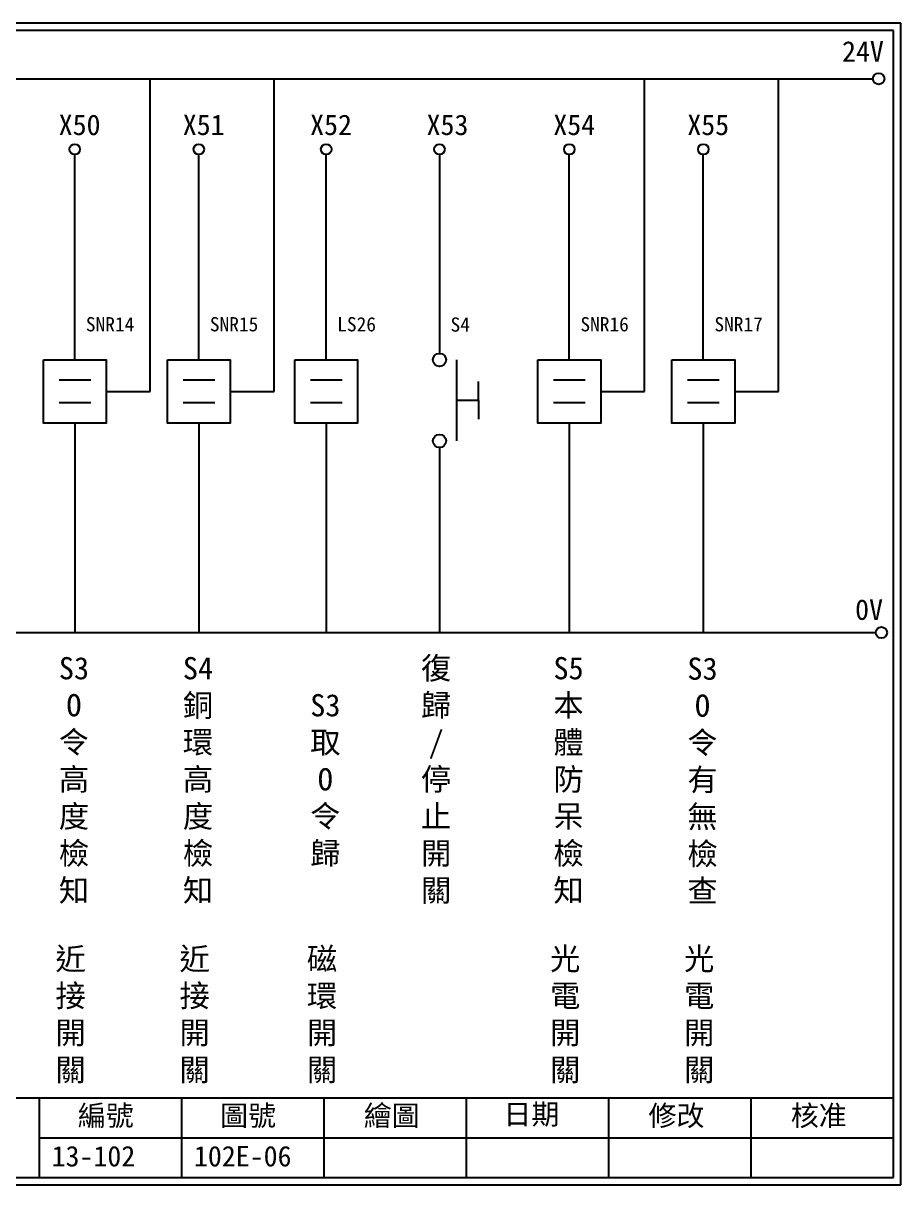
# Model space of a CAD drawing. Extents: x 325 to 612, y 3 to 207.
# Drawn here: x 458.2 to 612.3, y 3 to 207 of the extents above; entities that cross this region are included whole.
import ezdxf

# ---------------------------------------------------------------- set-up
doc = ezdxf.new("R2010")
doc.units = 0
doc.layers.get('0').update_dxf_attribs({"linetype": 'CONTINUOUS'})
doc.layers.add('圖框層', color=7, linetype='CONTINUOUS')
doc.layers.add('標尺寸層', color=3, linetype='CONTINUOUS')
doc.styles.add('CNS', font='romanc.shx', dxfattribs={"bigfont": 'chineset.shx'})
doc.styles.add('STSL', font='KAIU.TTF')

msp = doc.modelspace()

# ---------------------------------------------------------------- linework, layer by layer
for p, q in [((480.48, 142.31), (480.48, 197.22)), ((502.26, 142.31), (502.26, 197.22)), ((567.34, 142.31), (567.34, 197.22)), ((590.87, 142.31), (590.87, 197.22)), ((467.25, 147.89), (467.25, 183.91)), ((489.04, 147.89), (489.04, 183.91)), ((511.41, 147.89), (511.41, 183.91)), ((554.11, 147.89), (554.11, 183.91)), ((577.64, 147.89), (577.64, 183.91)), ((538.17, 140.73), (538.17, 144.04)), ((472.77, 142.31), (480.48, 142.31)), ((494.55, 142.31), (502.26, 142.31)), ((559.63, 142.31), (567.34, 142.31)), ((583.16, 142.31), (590.87, 142.31)), ((538.17, 140.73), (538.17, 137.42)), ((467.25, 136.73), (467.25, 99.96)), ((489.04, 136.73), (489.04, 99.96)), ((511.41, 136.73), (511.41, 99.96)), ((554.11, 136.73), (554.11, 99.96)), ((577.64, 136.73), (577.64, 99.96))]:
    msp.add_line(p, q)
for points in [[(461.74, 147.89), (472.77, 147.89), (472.77, 136.73), (461.74, 136.73)], [(483.52, 147.89), (494.55, 147.89), (494.55, 136.73), (483.52, 136.73)], [(505.89, 147.89), (516.92, 147.89), (516.92, 136.73), (505.89, 136.73)], [(548.6, 147.89), (559.63, 147.89), (559.63, 136.73), (548.6, 136.73)], [(572.13, 147.89), (583.16, 147.89), (583.16, 136.73), (572.13, 136.73)]]:
    msp.add_lwpolyline(points, close=True)
for centre in [(608.44, 197.22), (608.92, 99.96)]:
    msp.add_circle(centre, 1)
at = {"layer": '圖框層', "color": 7}
for p, q in [((612.32, 206.97), (325.32, 206.97)), ((612.32, 3), (612.32, 206.97)), ((611.07, 205.72), (326.57, 205.72)), ((611.07, 4.25), (611.07, 205.72)), ((326.57, 18.25), (611.07, 18.25)), ((461.07, 4.25), (461.07, 18.25)), ((486.07, 4.25), (486.07, 18.25)), ((511.07, 4.25), (511.07, 18.25)), ((536.07, 4.25), (536.07, 18.25)), ((561.07, 4.25), (561.07, 18.25)), ((586.07, 4.25), (586.07, 18.25)), ((461.07, 11.25), (611.07, 11.25)), ((326.57, 4.25), (611.07, 4.25)), ((325.32, 3), (612.32, 3))]:
    msp.add_line(p, q, dxfattribs=at)
at = {"layer": '標尺寸層', "color": 7}
for p, q in [((329.84, 197.22), (607.44, 197.22)), ((531.3, 183.91), (531.3, 148.99)), ((534.31, 147.84), (534.31, 133.61)), ((464.49, 144.34), (470.06, 144.34)), ((486.28, 144.34), (491.84, 144.34)), ((508.65, 144.34), (514.21, 144.34)), ((551.35, 144.34), (556.92, 144.34)), ((574.88, 144.34), (580.45, 144.34)), ((464.49, 140.37), (470.06, 140.37)), ((486.28, 140.37), (491.84, 140.37)), ((508.65, 140.37), (514.21, 140.37)), ((538.17, 140.73), (534.31, 140.73)), ((551.35, 140.37), (556.92, 140.37)), ((574.88, 140.37), (580.45, 140.37)), ((531.3, 132.46), (531.3, 99.96)), ((330.05, 99.96), (607.92, 99.96))]:
    msp.add_line(p, q, dxfattribs=at)
for centre, radius in [((467.25, 184.83), 0.92), ((489.04, 184.83), 0.92), ((511.41, 184.83), 0.92), ((531.3, 184.83), 0.92), ((554.11, 184.83), 0.92), ((577.64, 184.83), 0.92), ((531.3, 147.84), 1.15), ((531.3, 133.61), 1.15)]:
    msp.add_circle(centre, radius, dxfattribs=at)

# ---------------------------------------------------------------- texts
at = {"layer": '圖框層', "color": 4, "style": 'STSL'}
for s, height, p in [('24V', 3.6, (602, 200.22)), ('X50', 3.6, (464.43, 187.33)), ('X51', 3.6, (486.22, 187.33)), ('X52', 3.6, (508.59, 187.33)), ('X53', 3.6, (529.04, 187.33)), ('X54', 3.6, (551.3, 187.33)), ('X55', 3.6, (574.83, 187.33)), ('SNR14', 2.5, (469.2, 152.86)), ('SNR15', 2.5, (490.98, 152.86)), ('LS26', 2.5, (513.35, 152.86)), ('S4', 2.5, (533.25, 152.81)), ('SNR16', 2.5, (556.06, 152.86)), ('SNR17', 2.5, (579.59, 152.86)), ('0V', 3.6, (604.3, 102.2)), ('編號', 3.6, (467.78, 13.34)), ('圖號', 3.6, (492.78, 13.34)), ('繪圖', 3.6, (518.01, 13.34)), ('日期', 3.6, (542.54, 13.59)), ('修改', 3.6, (568.01, 13.34)), ('核准', 3.6, (593.01, 13.34)), ('13-102', 3.6, (463.18, 6.22)), ('102E-06', 3.6, (488.18, 6.22))]:
    msp.add_text(s, height=height, dxfattribs=at).set_placement(p)
at = {"layer": '標尺寸層', "color": 7, "char_height": 3.9, "width": 4.9608, "attachment_point": 5, "style": 'CNS'}
for s, insert in [('{\\fDFKai-SB|b0|i0|c136|p65;復歸\\P/\\P停止開關}', (530.72, 74)), ('{\\fDFKai-SB|b0|i0|c136|p65;S3\\PO令高度檢知}', (467.11, 74)), ('{\\fDFKai-SB|b0|i0|c136|p65;S4\\P銅環高度檢知}', (488.89, 74)), ('{\\fDFKai-SB|b0|i0|c136|p65;S5本體防呆檢知}', (553.97, 74)), ('{\\fDFKai-SB|b0|i0|c136|p65;S3\\PO令有無檢查}', (577.5, 74)), ('{\\fDFKai-SB|b0|i0|c136|p65;S3取O\\P令歸}', (511.26, 74)), ('{\\fDFKai-SB|b0|i0|c136|p65;近接開關}', (466.52, 32.72)), ('{\\fDFKai-SB|b0|i0|c136|p65;近接開關}', (488.31, 32.72)), ('{\\fDFKai-SB|b0|i0|c136|p65;磁環開關}', (510.68, 32.72)), ('{\\fDFKai-SB|b0|i0|c136|p65;光電開關}', (553.39, 32.72)), ('{\\fDFKai-SB|b0|i0|c136|p65;光電開關}', (576.92, 32.72))]:
    msp.add_mtext(s, dxfattribs=dict(at, insert=insert))

doc.saveas('drawing.dxf')
